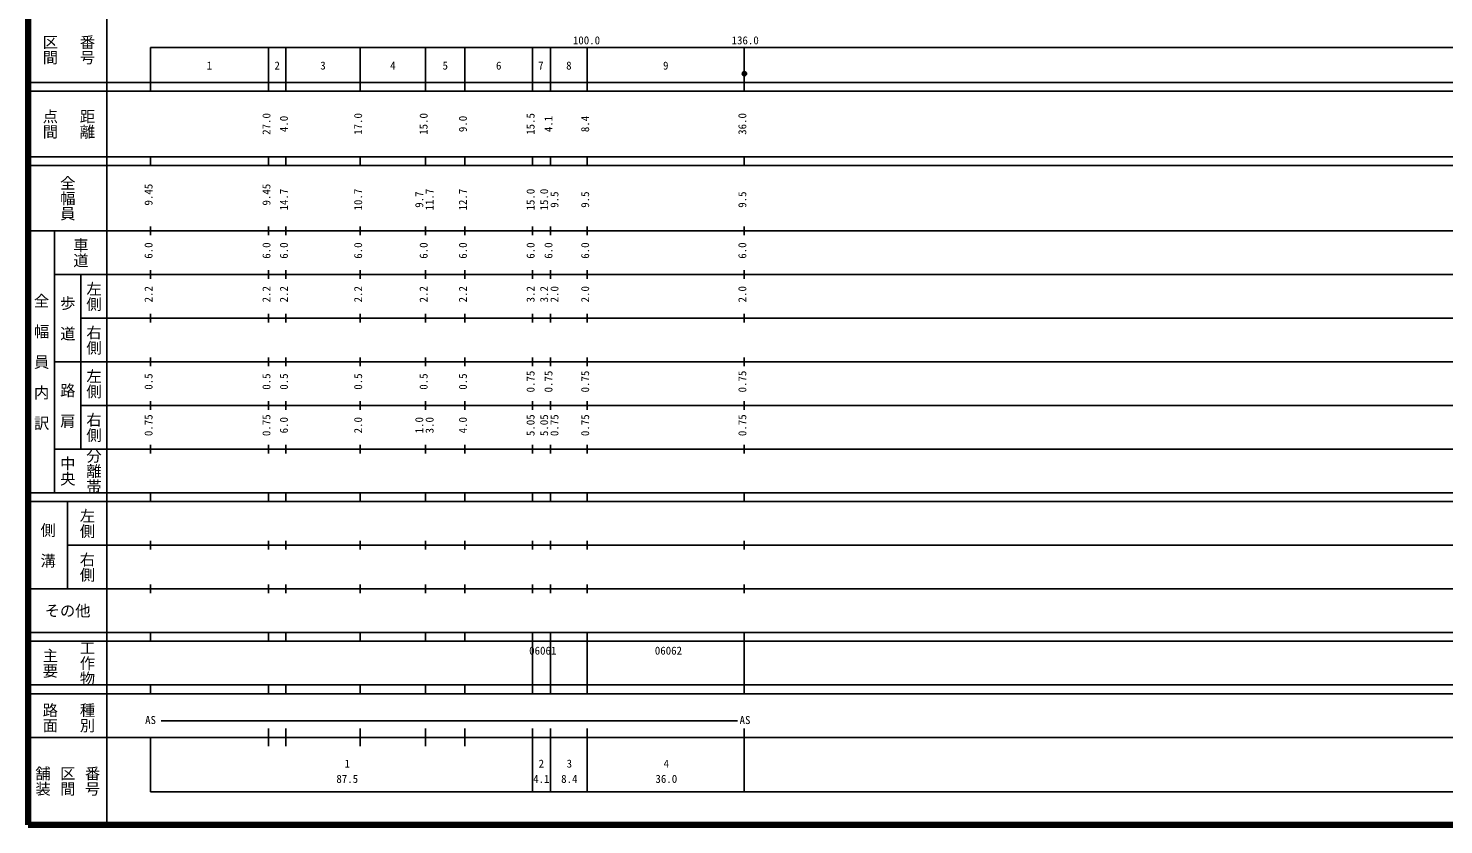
# Model space of a CAD drawing. Units: millimetres on the paper, enlarged 1000 times. Extents: x 40000 to 680000, y 20000 to 380000.
# Drawn here: x 40000 to 364183, y 20000 to 202409 of the extents above; entities that cross this region are included whole.
import ezdxf
from ezdxf.enums import TextEntityAlignment as Align

# ---------------------------------------------------------------- set-up
doc = ezdxf.new("R2010")
doc.units = ezdxf.units.MM
doc.header["$LTSCALE"] = 1000
doc.layers.add('M-TTL', color=2, linetype='Continuous', lineweight=140)
doc.layers.add('M-TTL-BAND', color=7, linetype='Continuous', lineweight=25)
doc.styles.add('@ＭＳ ゴシック', font='')
doc.styles.add('ＭＳ ゴシック', font='')
doc.styles.get('@ＭＳ ゴシック').set_extended_font_data('@MS Gothic')
doc.styles.get('ＭＳ ゴシック').set_extended_font_data('MS Gothic')

msp = doc.modelspace()

# ---------------------------------------------------------------- hatches: boundary and pattern name
at = {"layer": 'M-TTL-BAND'}
msp.add_hatch(color=256, dxfattribs=at).paths.add_polyline_path([(204523, 192015, 1), (203523, 192015, 1)])

# ---------------------------------------------------------------- linework, layer by layer
at = {"layer": 'M-TTL'}
for p, q in [((40000, 380000), (40000, 20000)), ((40000, 20000), (680000, 20000))]:
    msp.add_line(p, q, dxfattribs=at)
at = {"layer": 'M-TTL-BAND'}
for p, q in [((58000, 370000), (58000, 20000)), ((68000, 198000), (579000, 198000)), ((68000, 198000), (68000, 188000)), ((95000, 188000), (95000, 198000)), ((99000, 188000), (99000, 198000)), ((116000, 188000), (116000, 198000)), ((131000, 188000), (131000, 198000)), ((140000, 188000), (140000, 198000)), ((155500, 188000), (155500, 198000)), ((159600, 188000), (159600, 198000)), ((168000, 188000), (168000, 198000)), ((204000, 188000), (204000, 198000)), ((40000, 190000), (579000, 190000)), ((40000, 188000), (579000, 188000)), ((40000, 173000), (579000, 173000)), ((68000, 171000), (68000, 173000)), ((95000, 171000), (95000, 173000)), ((99000, 171000), (99000, 173000)), ((116000, 171000), (116000, 173000)), ((131000, 171000), (131000, 173000)), ((140000, 171000), (140000, 173000)), ((155500, 171000), (155500, 173000)), ((159600, 171000), (159600, 173000)), ((168000, 171000), (168000, 173000)), ((204000, 171000), (204000, 173000)), ((40000, 171000), (579000, 171000)), ((40000, 156000), (579000, 156000)), ((46000, 96000), (46000, 156000)), ((68000, 155000), (68000, 157000)), ((95000, 155000), (95000, 157000)), ((99000, 155000), (99000, 157000)), ((116000, 155000), (116000, 157000)), ((131000, 155000), (131000, 157000)), ((140000, 155000), (140000, 157000)), ((155500, 155000), (155500, 157000)), ((159600, 155000), (159600, 157000)), ((168000, 155000), (168000, 157000)), ((204000, 155000), (204000, 157000)), ((46000, 146000), (579000, 146000)), ((52000, 146000), (52000, 106000)), ((68000, 145000), (68000, 147000)), ((95000, 145000), (95000, 147000)), ((99000, 145000), (99000, 147000)), ((116000, 145000), (116000, 147000)), ((131000, 145000), (131000, 147000)), ((140000, 145000), (140000, 147000)), ((155500, 145000), (155500, 147000)), ((159600, 145000), (159600, 147000)), ((168000, 145000), (168000, 147000)), ((204000, 145000), (204000, 147000)), ((68000, 135000), (68000, 137000)), ((95000, 135000), (95000, 137000)), ((99000, 135000), (99000, 137000)), ((116000, 135000), (116000, 137000)), ((131000, 135000), (131000, 137000)), ((140000, 135000), (140000, 137000)), ((155500, 135000), (155500, 137000)), ((159600, 135000), (159600, 137000)), ((168000, 135000), (168000, 137000)), ((204000, 135000), (204000, 137000)), ((52000, 136000), (579000, 136000)), ((68000, 125000), (68000, 127000)), ((95000, 125000), (95000, 127000)), ((99000, 125000), (99000, 127000)), ((116000, 125000), (116000, 127000)), ((131000, 125000), (131000, 127000)), ((140000, 125000), (140000, 127000)), ((155500, 125000), (155500, 127000)), ((159600, 125000), (159600, 127000)), ((168000, 125000), (168000, 127000)), ((204000, 125000), (204000, 127000)), ((46000, 126000), (579000, 126000)), ((68000, 115000), (68000, 117000)), ((95000, 115000), (95000, 117000)), ((99000, 115000), (99000, 117000)), ((116000, 115000), (116000, 117000)), ((131000, 115000), (131000, 117000)), ((140000, 115000), (140000, 117000)), ((155500, 115000), (155500, 117000)), ((159600, 115000), (159600, 117000)), ((168000, 115000), (168000, 117000)), ((204000, 115000), (204000, 117000)), ((52000, 116000), (579000, 116000)), ((68000, 105000), (68000, 107000)), ((95000, 105000), (95000, 107000)), ((99000, 105000), (99000, 107000)), ((116000, 105000), (116000, 107000)), ((131000, 105000), (131000, 107000)), ((140000, 105000), (140000, 107000)), ((155500, 105000), (155500, 107000)), ((159600, 105000), (159600, 107000)), ((168000, 105000), (168000, 107000)), ((204000, 105000), (204000, 107000)), ((46000, 106000), (579000, 106000)), ((40000, 96000), (579000, 96000)), ((68000, 94000), (68000, 96000)), ((95000, 94000), (95000, 96000)), ((99000, 94000), (99000, 96000)), ((116000, 94000), (116000, 96000)), ((131000, 94000), (131000, 96000)), ((140000, 94000), (140000, 96000)), ((155500, 94000), (155500, 96000)), ((159600, 94000), (159600, 96000)), ((168000, 94000), (168000, 96000)), ((204000, 94000), (204000, 96000)), ((40000, 94000), (579000, 94000)), ((49000, 94000), (49000, 74000)), ((68000, 83000), (68000, 85000)), ((95000, 83000), (95000, 85000)), ((99000, 83000), (99000, 85000)), ((116000, 83000), (116000, 85000)), ((131000, 83000), (131000, 85000)), ((140000, 83000), (140000, 85000)), ((155500, 83000), (155500, 85000)), ((159600, 83000), (159600, 85000)), ((168000, 83000), (168000, 85000)), ((204000, 83000), (204000, 85000)), ((49000, 84000), (579000, 84000)), ((68000, 73000), (68000, 75000)), ((95000, 73000), (95000, 75000)), ((99000, 73000), (99000, 75000)), ((116000, 73000), (116000, 75000)), ((131000, 73000), (131000, 75000)), ((140000, 73000), (140000, 75000)), ((155500, 73000), (155500, 75000)), ((159600, 73000), (159600, 75000)), ((168000, 73000), (168000, 75000)), ((204000, 73000), (204000, 75000)), ((40000, 74000), (579000, 74000)), ((40000, 64000), (579000, 64000)), ((40000, 62000), (579000, 62000)), ((68000, 62000), (68000, 64000)), ((95000, 62000), (95000, 64000)), ((99000, 62000), (99000, 64000)), ((116000, 62000), (116000, 64000)), ((131000, 62000), (131000, 64000)), ((140000, 62000), (140000, 64000)), ((155500, 62000), (155500, 64000)), ((155500, 52000), (155500, 62000)), ((159600, 62000), (159600, 64000)), ((159600, 52000), (159600, 62000)), ((168000, 62000), (168000, 64000)), ((168000, 52000), (168000, 62000)), ((204000, 62000), (204000, 64000)), ((204000, 52000), (204000, 62000)), ((40000, 52000), (579000, 52000)), ((68000, 50000), (68000, 52000)), ((95000, 50000), (95000, 52000)), ((99000, 50000), (99000, 52000)), ((116000, 50000), (116000, 52000)), ((131000, 50000), (131000, 52000)), ((140000, 50000), (140000, 52000)), ((155500, 50000), (155500, 52000)), ((159600, 50000), (159600, 52000)), ((168000, 50000), (168000, 52000)), ((204000, 50000), (204000, 52000)), ((40000, 50000), (579000, 50000)), ((70411, 43795), (202471, 43795)), ((40000, 40000), (579000, 40000)), ((68000, 40000), (68000, 27500)), ((95000, 38000), (95000, 42000)), ((99000, 38000), (99000, 42000)), ((116000, 38000), (116000, 42000)), ((131000, 38000), (131000, 42000)), ((140000, 38000), (140000, 42000)), ((155500, 27500), (155500, 42000)), ((159600, 27500), (159600, 42000)), ((168000, 27500), (168000, 42000)), ((204000, 38000), (204000, 42000)), ((204000, 38000), (204000, 27500)), ((68000, 27500), (579000, 27500))]:
    msp.add_line(p, q, dxfattribs=at)
msp.add_circle((204023, 192015), 500, dxfattribs=at)

# ---------------------------------------------------------------- texts
at = {"layer": 'M-TTL-BAND', "style": '@ＭＳ ゴシック'}
for s, p in [('区間', (45000, 197500)), ('番号', (53500, 197500)), ('点間', (45000, 180500)), ('距離', (53500, 180500)), ('全幅員', (49000, 163500)), ('車道', (52000, 151000)), ('左側', (55000, 141000)), ('全\u3000幅\u3000員\u3000内\u3000訳', (43000, 126000)), ('歩\u3000道', (49000, 136000)), ('右側', (55000, 131000)), ('左側', (55000, 121000)), ('路\u3000肩', (49000, 116000)), ('右側', (55000, 111000)), ('中央', (49000, 101000)), ('分離帯', (55000, 101000)), ('左側', (53500, 89000)), ('側\u3000溝', (44500, 84000)), ('右側', (53500, 79000)), ('工作物', (53500, 57000)), ('主要', (45000, 57000)), ('路面', (45000, 44500)), ('種別', (53500, 44500)), ('舗装', (43333, 30000)), ('区間', (49000, 30000)), ('番号', (54667, 30000))]:
    msp.add_text(s, height=2566, rotation=270, dxfattribs=at).set_placement(p, align=Align.MIDDLE_CENTER)
at = {"layer": 'M-TTL-BAND', "style": 'ＭＳ ゴシック'}
for s, p in [('100.0', (167844, 198195)), ('136.0', (204193, 198195)), ('1', (81500, 192405)), ('2', (97000, 192405)), ('3', (107500, 192405)), ('4', (123500, 192405)), ('5', (135500, 192405)), ('6', (147750, 192405)), ('7', (157405, 192405)), ('8', (163813, 192405)), ('9', (186000, 192405)), ('AS', (68000, 42500)), ('AS', (204154, 42500)), ('1', (113049, 32523)), ('2', (157510, 32523)), ('3', (163921, 32523)), ('4', (186134, 32523)), ('87.5', (113049, 29033)), ('4.1', (157510, 29033)), ('8.4', (163921, 29033)), ('36.0', (186134, 29033))]:
    msp.add_text(s, height=1833, dxfattribs=at).set_placement(p, align=Align.BOTTOM_CENTER)
for s, p in [('27.0', (96000, 180500)), ('4.0', (100000, 180500)), ('17.0', (117000, 180500)), ('15.0', (132000, 180500)), ('9.0', (141000, 180500)), ('15.5', (156500, 180500)), ('4.1', (160600, 180500)), ('8.4', (169000, 180500)), ('36.0', (205000, 180500)), ('9.45', (69000, 164308)), ('9.45', (96000, 164308)), ('14.7', (100000, 163174)), ('10.7', (117000, 163174)), ('11.7', (133370, 163174)), ('12.7', (141000, 163174)), ('15.0', (156500, 163174)), ('15.0', (159600, 163174)), ('9.7', (131000, 163174)), ('9.5', (161970, 163174)), ('9.5', (169000, 163174)), ('9.5', (205000, 163174)), ('6.0', (69000, 151500)), ('6.0', (96000, 151500)), ('6.0', (100000, 151500)), ('6.0', (117000, 151500)), ('6.0', (132000, 151500)), ('6.0', (141000, 151500)), ('6.0', (156500, 151500)), ('6.0', (160600, 151500)), ('6.0', (169000, 151500)), ('6.0', (205000, 151500)), ('2.2', (69000, 141500)), ('2.2', (96000, 141500)), ('2.2', (100000, 141500)), ('2.2', (117000, 141500)), ('2.2', (132000, 141500)), ('2.2', (141000, 141500)), ('3.2', (156500, 141500)), ('3.2', (159600, 141500)), ('2.0', (161970, 141500)), ('2.0', (169000, 141500)), ('2.0', (205000, 141500)), ('0.5', (69000, 121500)), ('0.5', (96000, 121500)), ('0.5', (100000, 121500)), ('0.5', (117000, 121500)), ('0.5', (132000, 121500)), ('0.5', (141000, 121500)), ('0.75', (156500, 121500)), ('0.75', (160600, 121500)), ('0.75', (169000, 121500)), ('0.75', (205000, 121500)), ('0.75', (69000, 111500)), ('0.75', (96000, 111500)), ('5.05', (156500, 111500)), ('5.05', (159600, 111500)), ('0.75', (161970, 111500)), ('0.75', (169000, 111500)), ('0.75', (205000, 111500)), ('6.0', (100000, 111500)), ('2.0', (117000, 111500)), ('1.0', (131000, 111500)), ('3.0', (133370, 111500)), ('4.0', (141000, 111500))]:
    msp.add_text(s, height=1833, rotation=90, dxfattribs=at).set_placement(p, align=Align.BOTTOM_CENTER)
msp.add_text('その他', height=2566, dxfattribs=at).set_placement((49000, 69000), align=Align.MIDDLE_CENTER)
for s, p in [('06061', (154718, 58405)), ('06062', (183500, 58405))]:
    msp.add_text(s, height=1833, dxfattribs=at).set_placement(p, align=Align.BOTTOM_LEFT)

doc.saveas('drawing.dxf')
